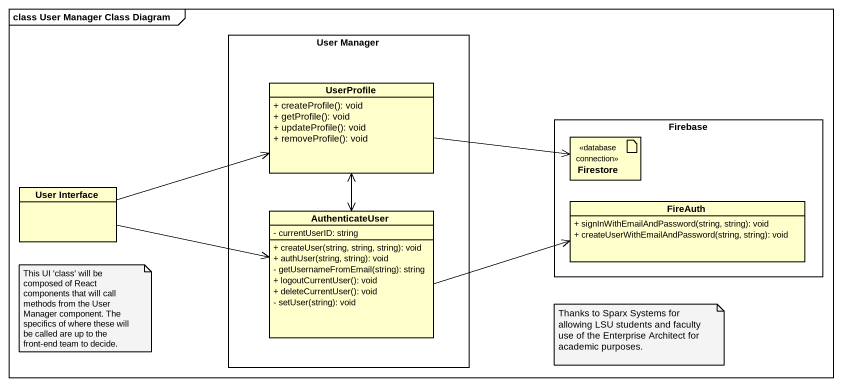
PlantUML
@startuml
mainframe class User Manager Class Diagram
allowmixing
hide circle
hide empty members
skinparam classAttributeIconSize 0
rectangle "User Manager" as User_Manager {
  class UserProfile {
    + createProfile(): void
    + getProfile(): void
    + updateProfile(): void
    + removeProfile(): void
  }
  class AuthenticateUser {
    - currentUserID: string
    + createUser(string, string, string): void
    + authUser(string, string): void
    - getUsernameFromEmail(string): string
    + logoutCurrentUser(): void
    + deleteCurrentUser(): void
    - setUser(string): void
  }
}
rectangle Firebase {
  artifact Firestore <<database connection>>
  class FireAuth {
    + signInWithEmailAndPassword(string, string): void
    + createUserWithEmailAndPassword(string, string): void
  }
}
class "User Interface" as User_Interface
UserProfile -right-> Firestore
UserProfile <--> AuthenticateUser
User_Interface -right-> UserProfile
User_Interface -right-> AuthenticateUser
AuthenticateUser -right-> FireAuth
note as N1
  This UI 'class' will be composed of React components that will call methods from the User Manager component. The specifics of where these will be called are up to the front-end team to decide.
end note
note as N2
  Thanks to Sparx Systems for allowing LSU students and faculty use of the Enterprise Architect for academic purposes.
end note
@enduml
